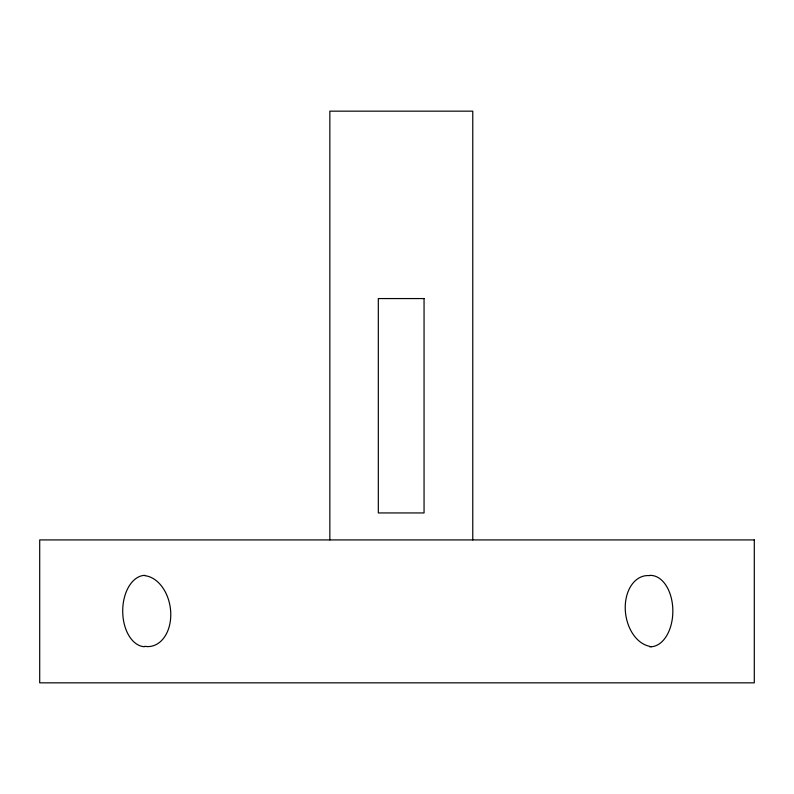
<?xml version="1.0" encoding="UTF-8"?>
<svg xmlns="http://www.w3.org/2000/svg" width="794" height="794" viewBox="0 0 794 794"><rect width="100%" height="100%" fill="white"/><g stroke="black" fill="none" stroke-linecap="round" stroke-linejoin="round"><path stroke-width="1.19" d="M144.707 575.352L144.439 575.352A35.68 22.55 90 0 0 122.713 611.082A35.68 22.55 90 0 0 144.349 646.733M472.767 539.92L472.767 111.16L329.847 111.16L329.847 539.92M144.716 575.66A35.7 25.15 81.9 0 1 170.779 614.616A35.7 25.15 81.9 0 1 144.716 646.316M651.05 646.753A35.68 22.351 90 0 0 672.846 611.082A35.68 22.351 90 0 0 651.05 575.402A35.551 24.882 -82 0 0 649.651 575.402M651.05 646.812A35.551 24.882 82 0 1 649.651 646.753M649.661 646.296A35.7 24.981 82 0 1 625.235 607.539A35.7 24.981 82 0 1 649.651 575.64M424.056 298.564L378.321 298.564L378.321 512.944L424.056 512.944L424.056 298.564M754.3 539.92L39.7 539.92L39.7 682.84L754.3 682.84L754.3 539.92"/></g></svg>
